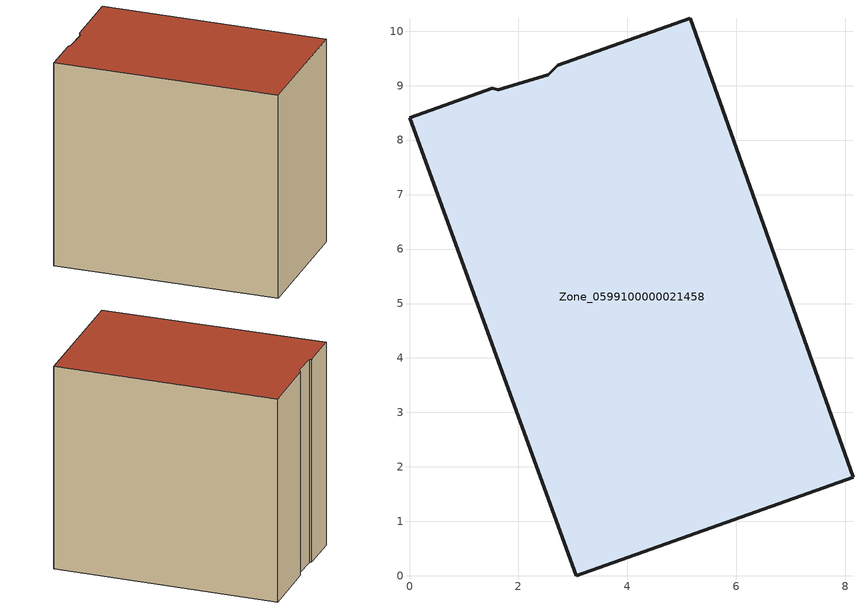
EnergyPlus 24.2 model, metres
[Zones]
Zone_0599100000021458
 floor ground (C_G): 2.73,9.38 5.15,10.24 8.14,1.81 3.06,0 0,8.41 1.52,8.95 1.63,8.92 2.55,9.2 z0
 wall outside (C_F): 3.06,0 8.14,1.81 5.15,10.24 2.73,9.38 2.55,9.2 1.63,8.92 1.52,8.95 0,8.41 3.06,0 z0:8.41
 roof outside (C_R): 5.15,10.24 2.73,9.38 2.55,9.2 1.63,8.92 1.52,8.95 0,8.41 3.06,0 8.14,1.81 z8.41
[BUILDING]
Pand.0599100000021458: North Axis=0; Terrain=City; Loads Convergence Tolerance Value=0.04; Temperature Convergence Tolerance Value=0.4; Solar Distribution=FullExterior; Maximum Number of Warmup Days=25; Minimum Number of Warmup Days=1
[Site:Location]
Rotterdam.The.Hague.AP_ZH_NLD Design_Conditions: Latitude=51.96; Longitude=4.45; Time Zone=1; Elevation=-4.5
[SITE:GROUNDTEMPERATURE:BUILDINGSURFACE]
18, 18, 18, 18, 18, 18, 18, 18, 18, 18, 18, 18
[MATERIAL] Thermal Absorptance=0.9; Solar Absorptance=0.7; Visible Absorptance=0.7
Name | Roughness | Thickness | Conductivity | Density | Specific Heat
G.TI.1975-1991 | MediumSmooth | 0.15 | 0.288461 | 540 | 1210
F.TI.1975-1991 | Rough | 0.3 | 0.230769 | 1920 | 840
R.TI.1975-1991 | MediumRough | 0.2 | 0.153846 | 1500 | 1000
[CONSTRUCTION]
C_G: G.TI.1975-1991
C_F: F.TI.1975-1991
C_R: R.TI.1975-1991
[ZONE]
Zone_0599100000021458: Type=1; Multiplier=1; Ceiling Height=Autocalculate; Volume=Autocalculate; Floor Area=autocalculate; Part of Total Floor Area=Yes
[ZONEINFILTRATION:DESIGNFLOWRATE]
Infil_Zone_0599100000021458: Zone or ZoneList or Space or SpaceList=Zone_0599100000021458; Schedule=AlwaysOn; Design Flow Rate Calculation Method=Flow/Area; Flow Rate per Floor Area=0.003; Constant Term Coefficient=1; Temperature Term Coefficient=0; Velocity Term Coefficient=0; Velocity Squared Term Coefficient=0
[HVACTEMPLATE:ZONE:IDEALLOADSAIRSYSTEM]
Zone_0599100000021458: Maximum Heating Supply Air Temperature=50; Minimum Cooling Supply Air Temperature=13; Maximum Heating Supply Air Humidity Ratio=0.0156; Minimum Cooling Supply Air Humidity Ratio=0.0077; Heating Limit=NoLimit; Cooling Limit=NoLimit; Dehumidification Control Type=ConstantSensibleHeatRatio; Cooling Sensible Heat Ratio=0.7; Dehumidification Setpoint=60; Humidification Control Type=None; Humidification Setpoint=30; Outdoor Air Method=None; Outdoor Air Flow Rate per Person=0.00944; Outdoor Air Flow Rate per Zone Floor Area=0; Outdoor Air Flow Rate per Zone=0; Demand Controlled Ventilation Type=None; Outdoor Air Economizer Type=NoEconomizer; Heat Recovery Type=None; Sensible Heat Recovery Effectiveness=0.7; Latent Heat Recovery Effectiveness=0.65
[ZONECONTROL:THERMOSTAT]
ThermostatControl_Zone_0599100000021458: Zone or ZoneList=Zone_0599100000021458; Control Type Schedule=DualSetpointControlType; Control 1=Thermostat_Zone_0599100000021458; Temperature Difference Between Cutout And Setpoint=0
[THERMOSTATSETPOINT:DUALSETPOINT]
Thermostat_Zone_0599100000021458: Heating Setpoint Temperature Schedule=HeatingSetpoint_Zone_0599100000021458; Cooling Setpoint Temperature Schedule=CoolingSetpoint_Zone_0599100000021458
[SCHEDULE:COMPACT]
HeatingSetpoint_Zone_0599100000021458: Through: 12/31, For: AllDays, Until: 24:00, 21
CoolingSetpoint_Zone_0599100000021458: Through: 12/31, For: AllDays, Until: 24:00, 24
DualSetpointControlType: Through: 12/31, For: AllDays, Until: 24:00, 4
AlwaysOn: Through: 12/31, For: AllDays, Until: 24:00, 1
